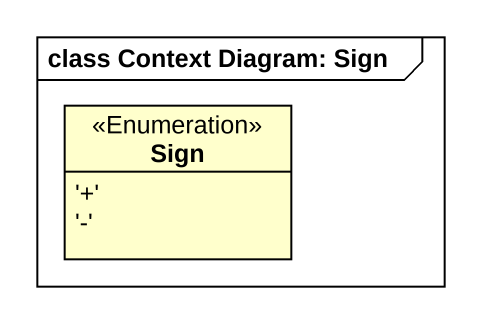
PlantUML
@startuml
mainframe class Context Diagram: Sign
hide circle
hide empty members
enum Sign <<Enumeration>> {
  ~'+'
  ~'-'
}
@enduml
